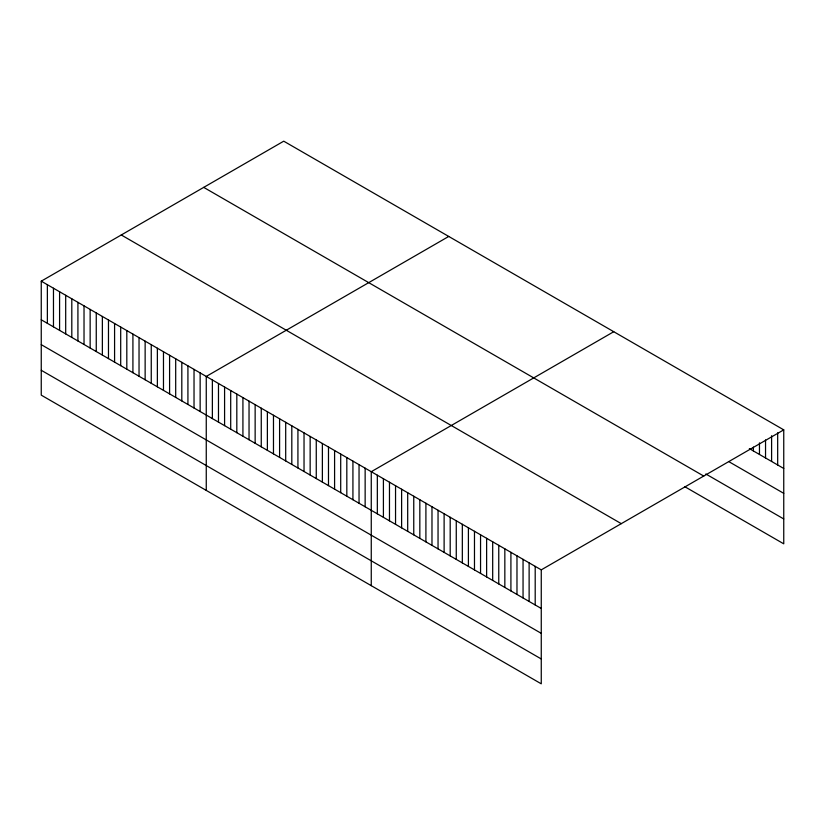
<?xml version="1.0" encoding="UTF-8"?>
<svg xmlns="http://www.w3.org/2000/svg" width="825" height="825" viewBox="0 0 825 825"><rect width="100%" height="100%" fill="white"/><g stroke="black" fill="none" stroke-linecap="round" stroke-linejoin="round"><path stroke-width="1.24" d="M41.25 281.17L541.262 569.858L541.262 683.822L41.25 395.144L41.25 281.17L283.738 141.178L783.75 429.856L783.75 543.83L684.585 486.575M448.738 236.445L206.26 376.437L206.26 490.411M613.748 331.712L371.26 471.704L371.26 585.667M541.262 569.858L783.75 429.856M749.347 448.614L783.75 468.476M729.104 461.794L783.75 493.34M705.829 473.973L783.75 518.956M203.713 187.378L703.735 476.056M121.265 234.97L621.287 523.658M41.25 319.791L541.262 608.468M41.25 344.654L541.262 633.342M41.25 370.281L541.262 658.958M777.676 432.785L777.676 464.97M771.602 435.724L771.602 461.464M765.538 439.942L765.538 457.957M759.464 442.87L759.464 454.451M753.39 447.088L753.39 450.945M535.198 566.352L535.198 604.962M529.124 562.846L529.124 601.466M523.05 559.34L523.05 597.96M516.976 555.833L516.976 594.454M510.912 552.327L510.912 590.947M504.838 548.821L504.838 587.441M498.764 545.315L498.764 583.935M492.69 541.808L492.69 580.429M486.626 538.302L486.626 576.923M480.552 534.806L480.552 573.416M474.478 531.3L474.478 569.91M468.404 527.794L468.404 566.404M462.33 524.288L462.33 562.898M456.266 520.781L456.266 559.402M450.192 517.275L450.192 555.895M444.118 513.769L444.118 552.389M438.044 510.262L438.044 548.883M431.98 506.756L431.98 545.377M425.906 503.25L425.906 541.87M419.832 499.744L419.832 538.364M413.758 496.238L413.758 534.858M407.694 492.742L407.694 531.352M401.62 489.235L401.62 527.845M395.546 485.729L395.546 524.339M389.472 482.223L389.472 520.833M383.408 478.717L383.408 517.327M377.334 475.21L377.334 513.831M365.145 468.177L365.145 506.798M359.04 464.65L359.04 503.26M352.925 461.123L352.925 499.733M346.82 457.586L346.82 496.207M340.704 454.059L340.704 492.68M334.589 450.532L334.589 489.153M328.484 447.006L328.484 485.626M322.369 443.479L322.369 482.099M316.264 439.952L316.264 478.562M310.148 436.425L310.148 475.035M304.033 432.888L304.033 471.508M297.928 429.361L297.928 467.981M291.813 425.834L291.813 464.454M285.698 422.307L285.698 460.927M279.593 418.78L279.593 457.401M273.477 415.253L273.477 453.863M267.372 411.727L267.372 450.337M261.257 408.189L261.257 446.81M255.142 404.662L255.142 443.283M249.037 401.136L249.037 439.756M242.921 397.609L242.921 436.229M236.816 394.082L236.816 432.702M230.701 390.555L230.701 429.165M224.586 387.028L224.586 425.638M218.481 383.491L218.481 422.111M212.365 379.964L212.365 418.584M200.145 372.91L200.145 411.531M194.03 369.383L194.03 408.004M187.925 365.857L187.925 404.467M181.809 362.33L181.809 400.94M175.694 358.793L175.694 397.413M169.589 355.266L169.589 393.886M163.474 351.739L163.474 390.359M157.369 348.212L157.369 386.832M151.253 344.685L151.253 383.305M145.138 341.158L145.138 379.768M139.033 337.631L139.033 376.241M132.918 334.104L132.918 372.714M126.813 330.567L126.813 369.188M120.698 327.04L120.698 365.661M114.582 323.513L114.582 362.134M108.477 319.987L108.477 358.607M102.362 316.46L102.362 355.07M96.257 312.933L96.257 351.543M90.142 309.406L90.142 348.016M84.026 305.869L84.026 344.489M77.921 302.342L77.921 340.962M71.806 298.815L71.806 337.435M65.691 295.288L65.691 333.908M59.586 291.761L59.586 330.371M53.47 288.234L53.47 326.844M47.365 284.707L47.365 323.317"/></g></svg>
